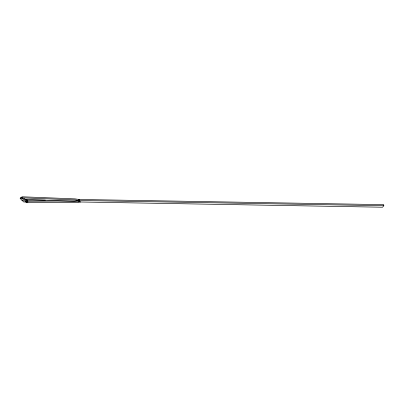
<?xml version="1.0" encoding="UTF-8"?>
<svg xmlns="http://www.w3.org/2000/svg" width="404" height="404" viewBox="0 0 404 404"><rect width="100%" height="100%" fill="white"/><g stroke="black" fill="none" stroke-linecap="round" stroke-linejoin="round"><path stroke-width="0.61" d="M78.674 200.485L78.795 199.455L383.709 204.656L383.8 205.722L382.548 207.222L79.77 201.975L78.674 200.485L383.8 205.722M79.532 200.556L79.654 199.526L74.907 198.874L21.882 196.778L21.72 197.814L22.983 199.318L75.285 201.379L78.916 201.904L79.532 200.556L75.033 199.919L21.72 197.814M20.2 198.526L24.508 198.606L27.967 202.03L23.735 201.955L20.2 198.526L20.362 197.5L22.205 197.531M26.997 200.227L45.283 200.116M21.962 200.238L26.23 200.313L26.386 199.293L27.684 200.586M77.876 200.525L74.79 200.97L24.952 201.253L26.73 202.722L76.563 202.449L80.563 201.934L77.876 200.525"/></g></svg>
